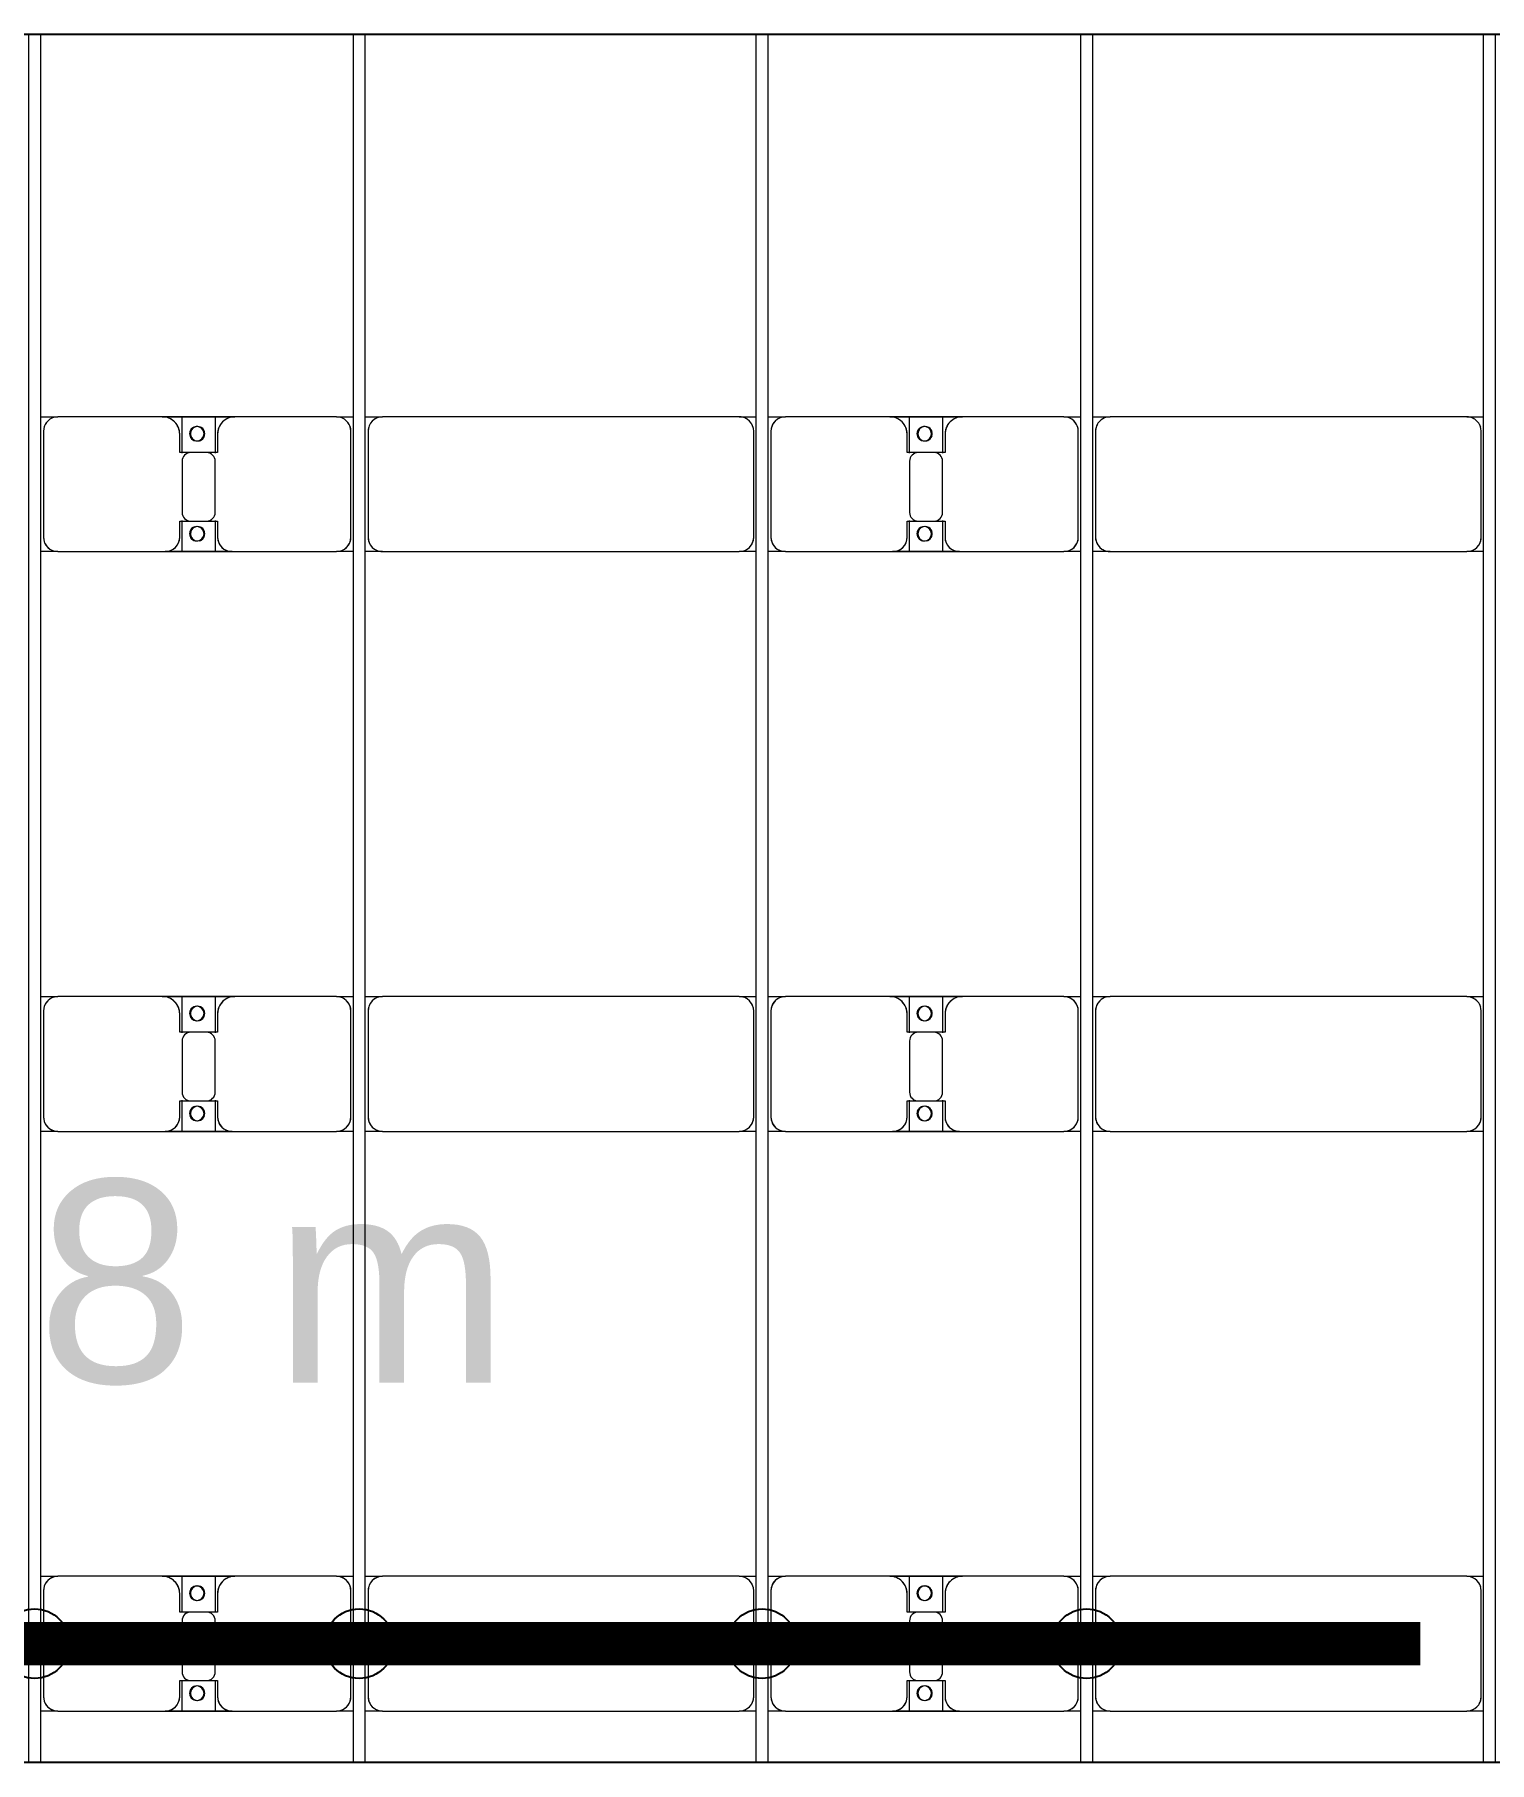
# Model space of a CAD drawing. Header units: millimetres. Extents: x -533732 to -130507, y -117886 to -23954.
# Drawn here: x -447539 to -442519, y -100546 to -94585 of the extents above; entities that cross this region are included whole.
import ezdxf

# ---------------------------------------------------------------- set-up
doc = ezdxf.new("R2010")
doc.units = ezdxf.units.MM
doc.layers.add('A-GENM', color=13, linetype='Continuous', lineweight=9)
doc.layers.add('S-BEAM', color=12, linetype='Continuous', lineweight=9)
doc.layers.add('GC-GHI CHU', color=2, linetype='Continuous')
doc.layers.add('GC-HOP 40x60 GIA CUONG', color=1, linetype='Continuous')
doc.styles.add('GC_VN', font='arial.ttf')

# ---------------------------------------------------------------- blocks, each defined once
blk = doc.blocks.new('Dai phao do pin - DẢI PHAO ĐỠ PIN-V91-BỐ TRÍ KHUNG KẾT CẤU BÈ PIN 06')
at = {"layer": 'A-GENM', "color": 7}
for p, q in [((3218.9, 241.6), (3279.7, 241.6)), ((3218.9, 241.6), (3279.7, 241.6)), ((3639.7, 241.6), (3279.7, 241.6)), ((3639.7, 241.6), (3822.2, 241.6)), ((3822.2, 241.6), (3639.7, 241.6)), ((3707.8, 241.6), (3890.3, 241.6)), ((3707.8, 116.2), (3707.8, 241.6)), ((3890.3, 241.6), (3707.8, 241.6)), ((3822.2, 241.6), (3822.2, 116.2)), ((4240.3, 241.6), (3890.3, 241.6)), ((4240.3, 241.6), (4298.9, 241.6)), ((4240.3, 241.6), (4298.9, 241.6)), ((4338.9, 241.6), (4399.7, 241.6)), ((4338.9, 241.6), (4399.7, 241.6)), ((5630.3, 241.6), (4399.7, 241.6)), ((5630.3, 241.6), (5688.9, 241.6)), ((5630.3, 241.6), (5688.9, 241.6)), ((5728.9, 241.6), (5789.7, 241.6)), ((5728.9, 241.6), (5789.7, 241.6)), ((6149.7, 241.6), (5789.7, 241.6)), ((6149.7, 241.6), (6332.2, 241.6)), ((6332.2, 241.6), (6149.7, 241.6)), ((6217.8, 241.6), (6400.3, 241.6)), ((6217.8, 116.2), (6217.8, 241.6)), ((6400.3, 241.6), (6217.8, 241.6)), ((6332.2, 241.6), (6332.2, 116.2)), ((6750.3, 241.6), (6400.3, 241.6)), ((6750.3, 241.6), (6808.9, 241.6)), ((6750.3, 241.6), (6808.9, 241.6)), ((6848.9, 241.6), (6909.7, 241.6)), ((6848.9, 241.6), (6909.7, 241.6)), ((8140.3, 241.6), (6909.7, 241.6)), ((8140.3, 241.6), (8198.9, 241.6)), ((8140.3, 241.6), (8198.9, 241.6)), ((3229.7, 191.6), (3229.7, -173.4)), ((3699.7, 118.2), (3699.7, 181.6)), ((3830.3, 181.6), (3830.3, 118.2)), ((4290.3, -173.4), (4290.3, 191.6)), ((4349.7, 191.6), (4349.7, -173.4)), ((5680.3, -173.4), (5680.3, 191.6)), ((5739.7, 191.6), (5739.7, -173.4)), ((6209.7, 118.2), (6209.7, 181.6)), ((6340.3, 181.6), (6340.3, 118.2)), ((6800.3, -173.4), (6800.3, 191.6)), ((6859.7, 191.6), (6859.7, -173.4)), ((8190.3, -173.4), (8190.3, 191.6)), ((3792.2, 118.2), (3699.7, 118.2)), ((3707.8, 88.2), (3707.8, -88.2)), ((3830.3, 118.2), (3737.8, 118.2)), ((3822.2, -88.2), (3822.2, 88.2)), ((6302.2, 118.2), (6209.7, 118.2)), ((6217.8, 88.2), (6217.8, -88.2)), ((6340.3, 118.2), (6247.8, 118.2)), ((6332.2, -88.2), (6332.2, 88.2)), ((3699.7, -173.4), (3699.7, -118.2)), ((3699.7, -118.2), (3792.2, -118.2)), ((3707.8, -223.4), (3707.8, -116.2)), ((3737.8, -118.2), (3830.3, -118.2)), ((3822.2, -116.2), (3822.2, -223.4)), ((3830.3, -118.2), (3830.3, -173.4)), ((6209.7, -173.4), (6209.7, -118.2)), ((6209.7, -118.2), (6302.2, -118.2)), ((6217.8, -223.4), (6217.8, -116.2)), ((6247.8, -118.2), (6340.3, -118.2)), ((6332.2, -116.2), (6332.2, -223.4)), ((6340.3, -118.2), (6340.3, -173.4)), ((3279.7, -223.4), (3218.9, -223.4)), ((3279.7, -223.4), (3218.9, -223.4)), ((3279.7, -223.4), (3649.7, -223.4)), ((3822.2, -223.4), (3649.7, -223.4)), ((3649.7, -223.4), (3822.2, -223.4)), ((3880.3, -223.4), (3707.8, -223.4)), ((3707.8, -223.4), (3880.3, -223.4)), ((3880.3, -223.4), (4240.3, -223.4)), ((4298.9, -223.4), (4240.3, -223.4)), ((4298.9, -223.4), (4240.3, -223.4)), ((4399.7, -223.4), (4338.9, -223.4)), ((4399.7, -223.4), (4338.9, -223.4)), ((4399.7, -223.4), (5630.3, -223.4)), ((5688.9, -223.4), (5630.3, -223.4)), ((5688.9, -223.4), (5630.3, -223.4)), ((5789.7, -223.4), (5728.9, -223.4)), ((5789.7, -223.4), (5728.9, -223.4)), ((5789.7, -223.4), (6159.7, -223.4)), ((6332.2, -223.4), (6159.7, -223.4)), ((6159.7, -223.4), (6332.2, -223.4)), ((6390.3, -223.4), (6217.8, -223.4)), ((6217.8, -223.4), (6390.3, -223.4)), ((6390.3, -223.4), (6750.3, -223.4)), ((6808.9, -223.4), (6750.3, -223.4)), ((6808.9, -223.4), (6750.3, -223.4)), ((6909.7, -223.4), (6848.9, -223.4)), ((6909.7, -223.4), (6848.9, -223.4)), ((6909.7, -223.4), (8140.3, -223.4)), ((8198.9, -223.4), (8140.3, -223.4)), ((8198.9, -223.4), (8140.3, -223.4))]:
    blk.add_line(p, q, dxfattribs=at)
for centre, radius, start, end in [((3279.7, 191.6), 50, 90, 180), ((3279.7, 191.6), 50, 105, 180), ((3639.7, 181.6), 60, 360, 90), ((3890.3, 181.6), 60, 90, 180), ((4240.3, 191.6), 50, 360, 90), ((4240.3, 191.6), 50, 360, 75), ((4399.7, 191.6), 50, 90, 180), ((4399.7, 191.6), 50, 105, 135), ((5630.3, 191.6), 50, 360, 90), ((5630.3, 191.6), 50, 60, 90), ((5789.7, 191.6), 50, 90, 180), ((5789.7, 191.6), 50, 105, 180), ((6149.7, 181.6), 60, 360, 90), ((6400.3, 181.6), 60, 90, 180), ((6750.3, 191.6), 50, 0, 90), ((6750.3, 191.6), 50, 0, 75), ((6909.7, 191.6), 50, 90, 180), ((6909.7, 191.6), 50, 105, 135), ((8140.3, 191.6), 50, 0, 90), ((8140.3, 191.6), 50, 60, 90), ((3639.7, 181.6), 60, 360, 60), ((3758.6, 183.2), 25, 0, 180), ((3758.6, 183.2), 25, 180, 0), ((3758.6, 183.2), 25, 360, 165), ((3761.4, 183.2), 25, 0, 180), ((3761.4, 183.2), 25, 90, 180), ((3761.4, 183.2), 25, 180, 0), ((3761.4, 183.2), 25, 180, 300), ((3758.6, 183.2), 25, 210, 360), ((3761.4, 183.2), 25, 15, 75), ((3890.3, 181.6), 60, 120, 180), ((4399.7, 191.6), 50, 165, 180), ((5630.3, 191.6), 50, 15, 30), ((6149.7, 181.6), 60, 360, 60), ((6268.6, 183.2), 25, 0, 180), ((6268.6, 183.2), 25, 180, 0), ((6268.6, 183.2), 25, 0, 165), ((6271.4, 183.2), 25, 0, 180), ((6271.4, 183.2), 25, 90, 180), ((6271.4, 183.2), 25, 180, 0), ((6271.4, 183.2), 25, 180, 300), ((6268.6, 183.2), 25, 210, 0), ((6271.4, 183.2), 25, 15, 75), ((6400.3, 181.6), 60, 120, 180), ((6909.7, 191.6), 50, 150, 180), ((8140.3, 191.6), 50, 15, 30), ((3761.4, 183.2), 25, 330, 345), ((6271.4, 183.2), 25, 330, 345), ((3737.8, 88.2), 30, 90, 180), ((3792.2, 88.2), 30, 360, 90), ((6247.8, 88.2), 30, 90, 180), ((6302.2, 88.2), 30, 0, 90), ((3737.8, -88.2), 30, 180, 270), ((3792.2, -88.2), 30, 270, 360), ((6247.8, -88.2), 30, 180, 270), ((6302.2, -88.2), 30, 270, 0), ((3279.7, -173.4), 50, 180, 270), ((3279.7, -173.4), 50, 180, 255), ((3649.7, -173.4), 50, 270, 360), ((3649.7, -173.4), 50, 285, 0), ((3758.6, -161.8), 25, 0, 180), ((3758.6, -161.8), 25, 180, 0), ((3758.6, -161.8), 25, 105, 165), ((3758.6, -161.8), 25, 195, 360), ((3761.4, -161.8), 25, 0, 180), ((3761.4, -161.8), 25, 105, 180), ((3761.4, -161.8), 25, 180, 360), ((3761.4, -161.8), 25, 180, 270), ((3758.6, -161.8), 25, 360, 75), ((3761.4, -161.8), 25, 15, 75), ((3761.4, -161.8), 25, 285, 345), ((3880.3, -173.4), 50, 180, 270), ((3880.3, -173.4), 50, 180, 255), ((4240.3, -173.4), 50, 270, 360), ((4240.3, -173.4), 50, 285, 360), ((4399.7, -173.4), 50, 180, 270), ((4399.7, -173.4), 50, 180, 210), ((5630.3, -173.4), 50, 270, 0), ((5630.3, -173.4), 50, 330, 360), ((5789.7, -173.4), 50, 180, 270), ((5789.7, -173.4), 50, 180, 255), ((6159.7, -173.4), 50, 270, 0), ((6159.7, -173.4), 50, 290.16121, 0), ((6268.6, -161.8), 25, 0, 180), ((6268.6, -161.8), 25, 180, 360), ((6268.6, -161.8), 25, 105, 165), ((6268.6, -161.8), 25, 195, 0), ((6271.4, -161.8), 25, 0, 180), ((6271.4, -161.8), 25, 105, 180), ((6271.4, -161.8), 25, 180, 0), ((6271.4, -161.8), 25, 180, 270), ((6268.6, -161.8), 25, 0, 75), ((6271.4, -161.8), 25, 15, 75), ((6271.4, -161.8), 25, 285, 345), ((6390.3, -173.4), 50, 180, 270), ((6390.3, -173.4), 50, 180, 255), ((6750.3, -173.4), 50, 270, 360), ((6750.3, -173.4), 50, 285, 360), ((6909.7, -173.4), 50, 180, 270), ((6909.7, -173.4), 50, 180, 210), ((8140.3, -173.4), 50, 270, 360), ((8140.3, -173.4), 50, 330, 360), ((4399.7, -173.4), 50, 240, 270), ((5630.3, -173.4), 50, 285, 300), ((6909.7, -173.4), 50, 240, 270), ((8140.3, -173.4), 50, 285, 300)]:
    blk.add_arc(centre, radius, start, end, dxfattribs=at)
blk = doc.blocks.new('Dai phao do pin - DẢI PHAO ĐỠ PIN-V93-BỐ TRÍ KHUNG KẾT CẤU BÈ PIN 06')
at = {"layer": 'A-GENM', "color": 7}
for p, q in [((3218.9, 241.6), (3279.7, 241.6)), ((3218.9, 241.6), (3279.7, 241.6)), ((3639.7, 241.6), (3279.7, 241.6)), ((3639.7, 241.6), (3822.2, 241.6)), ((3822.2, 241.6), (3639.7, 241.6)), ((3707.8, 241.6), (3890.3, 241.6)), ((3707.8, 116.2), (3707.8, 241.6)), ((3890.3, 241.6), (3707.8, 241.6)), ((3822.2, 241.6), (3822.2, 116.2)), ((4240.3, 241.6), (3890.3, 241.6)), ((4240.3, 241.6), (4298.9, 241.6)), ((4240.3, 241.6), (4298.9, 241.6)), ((4338.9, 241.6), (4399.7, 241.6)), ((4338.9, 241.6), (4399.7, 241.6)), ((5630.3, 241.6), (4399.7, 241.6)), ((5630.3, 241.6), (5688.9, 241.6)), ((5630.3, 241.6), (5688.9, 241.6)), ((5728.9, 241.6), (5789.7, 241.6)), ((5728.9, 241.6), (5789.7, 241.6)), ((6149.7, 241.6), (5789.7, 241.6)), ((6149.7, 241.6), (6332.2, 241.6)), ((6332.2, 241.6), (6149.7, 241.6)), ((6217.8, 241.6), (6400.3, 241.6)), ((6217.8, 116.2), (6217.8, 241.6)), ((6400.3, 241.6), (6217.8, 241.6)), ((6332.2, 241.6), (6332.2, 116.2)), ((6750.3, 241.6), (6400.3, 241.6)), ((6750.3, 241.6), (6808.9, 241.6)), ((6750.3, 241.6), (6808.9, 241.6)), ((6848.9, 241.6), (6909.7, 241.6)), ((6848.9, 241.6), (6909.7, 241.6)), ((8140.3, 241.6), (6909.7, 241.6)), ((8140.3, 241.6), (8198.9, 241.6)), ((8140.3, 241.6), (8198.9, 241.6)), ((3229.7, 191.6), (3229.7, -173.4)), ((3699.7, 118.2), (3699.7, 181.6)), ((3830.3, 181.6), (3830.3, 118.2)), ((4290.3, -173.4), (4290.3, 191.6)), ((4349.7, 191.6), (4349.7, -173.4)), ((5680.3, -173.4), (5680.3, 191.6)), ((5739.7, 191.6), (5739.7, -173.4)), ((6209.7, 118.2), (6209.7, 181.6)), ((6340.3, 181.6), (6340.3, 118.2)), ((6800.3, -173.4), (6800.3, 191.6)), ((6859.7, 191.6), (6859.7, -173.4)), ((8190.3, -173.4), (8190.3, 191.6)), ((3792.2, 118.2), (3699.7, 118.2)), ((3707.8, 88.2), (3707.8, -88.2)), ((3830.3, 118.2), (3737.8, 118.2)), ((3822.2, -88.2), (3822.2, 88.2)), ((6302.2, 118.2), (6209.7, 118.2)), ((6217.8, 88.2), (6217.8, -88.2)), ((6340.3, 118.2), (6247.8, 118.2)), ((6332.2, -88.2), (6332.2, 88.2)), ((3699.7, -173.4), (3699.7, -118.2)), ((3699.7, -118.2), (3792.2, -118.2)), ((3707.8, -223.4), (3707.8, -116.2)), ((3737.8, -118.2), (3830.3, -118.2)), ((3822.2, -116.2), (3822.2, -223.4)), ((3830.3, -118.2), (3830.3, -173.4)), ((6209.7, -173.4), (6209.7, -118.2)), ((6209.7, -118.2), (6302.2, -118.2)), ((6217.8, -223.4), (6217.8, -116.2)), ((6247.8, -118.2), (6340.3, -118.2)), ((6332.2, -116.2), (6332.2, -223.4)), ((6340.3, -118.2), (6340.3, -173.4)), ((3279.7, -223.4), (3218.9, -223.4)), ((3279.7, -223.4), (3218.9, -223.4)), ((3279.7, -223.4), (3649.7, -223.4)), ((3822.2, -223.4), (3649.7, -223.4)), ((3649.7, -223.4), (3822.2, -223.4)), ((3880.3, -223.4), (3707.8, -223.4)), ((3707.8, -223.4), (3880.3, -223.4)), ((3880.3, -223.4), (4240.3, -223.4)), ((4298.9, -223.4), (4240.3, -223.4)), ((4298.9, -223.4), (4240.3, -223.4)), ((4399.7, -223.4), (4338.9, -223.4)), ((4399.7, -223.4), (4338.9, -223.4)), ((4399.7, -223.4), (5630.3, -223.4)), ((5688.9, -223.4), (5630.3, -223.4)), ((5688.9, -223.4), (5630.3, -223.4)), ((5789.7, -223.4), (5728.9, -223.4)), ((5789.7, -223.4), (5728.9, -223.4)), ((5789.7, -223.4), (6159.7, -223.4)), ((6332.2, -223.4), (6159.7, -223.4)), ((6159.7, -223.4), (6332.2, -223.4)), ((6390.3, -223.4), (6217.8, -223.4)), ((6217.8, -223.4), (6390.3, -223.4)), ((6390.3, -223.4), (6750.3, -223.4)), ((6808.9, -223.4), (6750.3, -223.4)), ((6808.9, -223.4), (6750.3, -223.4)), ((6909.7, -223.4), (6848.9, -223.4)), ((6909.7, -223.4), (6848.9, -223.4)), ((6909.7, -223.4), (8140.3, -223.4)), ((8198.9, -223.4), (8140.3, -223.4)), ((8198.9, -223.4), (8140.3, -223.4))]:
    blk.add_line(p, q, dxfattribs=at)
for centre, radius, start, end in [((3279.7, 191.6), 50, 90, 180), ((3279.7, 191.6), 50, 105, 180), ((3639.7, 181.6), 60, 360, 90), ((3890.3, 181.6), 60, 90, 180), ((4240.3, 191.6), 50, 360, 90), ((4240.3, 191.6), 50, 360, 75), ((4399.7, 191.6), 50, 90, 180), ((4399.7, 191.6), 50, 105, 135), ((5630.3, 191.6), 50, 360, 90), ((5630.3, 191.6), 50, 60, 90), ((5789.7, 191.6), 50, 90, 180), ((5789.7, 191.6), 50, 105, 180), ((6149.7, 181.6), 60, 360, 90), ((6400.3, 181.6), 60, 90, 180), ((6750.3, 191.6), 50, 0, 90), ((6750.3, 191.6), 50, 0, 75), ((6909.7, 191.6), 50, 90, 180), ((6909.7, 191.6), 50, 105, 135), ((8140.3, 191.6), 50, 0, 90), ((8140.3, 191.6), 50, 60, 90), ((3639.7, 181.6), 60, 360, 60), ((3758.6, 183.2), 25, 0, 180), ((3758.6, 183.2), 25, 180, 0), ((3758.6, 183.2), 25, 360, 165), ((3761.4, 183.2), 25, 0, 180), ((3761.4, 183.2), 25, 90, 180), ((3761.4, 183.2), 25, 180, 0), ((3761.4, 183.2), 25, 180, 300), ((3758.6, 183.2), 25, 210, 360), ((3761.4, 183.2), 25, 15, 75), ((3890.3, 181.6), 60, 120, 180), ((4399.7, 191.6), 50, 165, 180), ((5630.3, 191.6), 50, 15, 30), ((6149.7, 181.6), 60, 360, 60), ((6268.6, 183.2), 25, 0, 180), ((6268.6, 183.2), 25, 180, 0), ((6268.6, 183.2), 25, 0, 165), ((6271.4, 183.2), 25, 0, 180), ((6271.4, 183.2), 25, 90, 180), ((6271.4, 183.2), 25, 180, 0), ((6271.4, 183.2), 25, 180, 300), ((6268.6, 183.2), 25, 210, 0), ((6271.4, 183.2), 25, 15, 75), ((6400.3, 181.6), 60, 120, 180), ((6909.7, 191.6), 50, 150, 180), ((8140.3, 191.6), 50, 15, 30), ((3761.4, 183.2), 25, 330, 345), ((6271.4, 183.2), 25, 330, 345), ((3737.8, 88.2), 30, 90, 180), ((3792.2, 88.2), 30, 360, 90), ((6247.8, 88.2), 30, 90, 180), ((6302.2, 88.2), 30, 0, 90), ((3737.8, -88.2), 30, 180, 270), ((3792.2, -88.2), 30, 270, 360), ((6247.8, -88.2), 30, 180, 270), ((6302.2, -88.2), 30, 270, 0), ((3279.7, -173.4), 50, 180, 270), ((3279.7, -173.4), 50, 180, 255), ((3649.7, -173.4), 50, 270, 360), ((3649.7, -173.4), 50, 285, 0), ((3758.6, -161.8), 25, 0, 180), ((3758.6, -161.8), 25, 180, 0), ((3758.6, -161.8), 25, 105, 165), ((3758.6, -161.8), 25, 195, 360), ((3761.4, -161.8), 25, 0, 180), ((3761.4, -161.8), 25, 105, 180), ((3761.4, -161.8), 25, 180, 360), ((3761.4, -161.8), 25, 180, 270), ((3758.6, -161.8), 25, 360, 75), ((3761.4, -161.8), 25, 15, 75), ((3761.4, -161.8), 25, 285, 345), ((3880.3, -173.4), 50, 180, 270), ((3880.3, -173.4), 50, 180, 255), ((4240.3, -173.4), 50, 270, 360), ((4240.3, -173.4), 50, 285, 360), ((4399.7, -173.4), 50, 180, 270), ((4399.7, -173.4), 50, 180, 210), ((5630.3, -173.4), 50, 270, 0), ((5630.3, -173.4), 50, 330, 360), ((5789.7, -173.4), 50, 180, 270), ((5789.7, -173.4), 50, 180, 255), ((6159.7, -173.4), 50, 270, 0), ((6159.7, -173.4), 50, 290.17169, 0), ((6268.6, -161.8), 25, 0, 180), ((6268.6, -161.8), 25, 180, 360), ((6268.6, -161.8), 25, 105, 165), ((6268.6, -161.8), 25, 195, 0), ((6271.4, -161.8), 25, 0, 180), ((6271.4, -161.8), 25, 105, 180), ((6271.4, -161.8), 25, 180, 0), ((6271.4, -161.8), 25, 180, 270), ((6268.6, -161.8), 25, 0, 75), ((6271.4, -161.8), 25, 15, 75), ((6271.4, -161.8), 25, 285, 345), ((6390.3, -173.4), 50, 180, 270), ((6390.3, -173.4), 50, 180, 255), ((6750.3, -173.4), 50, 270, 360), ((6750.3, -173.4), 50, 285, 360), ((6909.7, -173.4), 50, 180, 270), ((6909.7, -173.4), 50, 180, 210), ((8140.3, -173.4), 50, 270, 360), ((8140.3, -173.4), 50, 330, 360), ((4399.7, -173.4), 50, 240, 270), ((5630.3, -173.4), 50, 285, 300), ((6909.7, -173.4), 50, 240, 270), ((8140.3, -173.4), 50, 285, 300)]:
    blk.add_arc(centre, radius, start, end, dxfattribs=at)
blk = doc.blocks.new('Dai phao do pin - DẢI PHAO ĐỠ PIN-V95-BỐ TRÍ KHUNG KẾT CẤU BÈ PIN 06')
at = {"layer": 'A-GENM', "color": 7}
for p, q in [((3218.9, 241.6), (3279.7, 241.6)), ((3218.9, 241.6), (3279.7, 241.6)), ((3639.7, 241.6), (3279.7, 241.6)), ((3639.7, 241.6), (3822.2, 241.6)), ((3822.2, 241.6), (3639.7, 241.6)), ((3707.8, 241.6), (3890.3, 241.6)), ((3707.8, 116.2), (3707.8, 241.6)), ((3890.3, 241.6), (3707.8, 241.6)), ((3822.2, 241.6), (3822.2, 116.2)), ((4240.3, 241.6), (3890.3, 241.6)), ((4240.3, 241.6), (4298.9, 241.6)), ((4240.3, 241.6), (4298.9, 241.6)), ((4338.9, 241.6), (4399.7, 241.6)), ((4338.9, 241.6), (4399.7, 241.6)), ((5630.3, 241.6), (4399.7, 241.6)), ((5630.3, 241.6), (5688.9, 241.6)), ((5630.3, 241.6), (5688.9, 241.6)), ((5728.9, 241.6), (5789.7, 241.6)), ((5728.9, 241.6), (5789.7, 241.6)), ((6149.7, 241.6), (5789.7, 241.6)), ((6149.7, 241.6), (6332.2, 241.6)), ((6332.2, 241.6), (6149.7, 241.6)), ((6217.8, 241.6), (6400.3, 241.6)), ((6217.8, 116.2), (6217.8, 241.6)), ((6400.3, 241.6), (6217.8, 241.6)), ((6332.2, 241.6), (6332.2, 116.2)), ((6750.3, 241.6), (6400.3, 241.6)), ((6750.3, 241.6), (6808.9, 241.6)), ((6750.3, 241.6), (6808.9, 241.6)), ((6848.9, 241.6), (6909.7, 241.6)), ((6848.9, 241.6), (6909.7, 241.6)), ((8140.3, 241.6), (6909.7, 241.6)), ((8140.3, 241.6), (8198.9, 241.6)), ((8140.3, 241.6), (8198.9, 241.6)), ((3229.7, 191.6), (3229.7, -173.4)), ((3699.7, 118.2), (3699.7, 181.6)), ((3830.3, 181.6), (3830.3, 118.2)), ((4290.3, -173.4), (4290.3, 191.6)), ((4349.7, 191.6), (4349.7, -173.4)), ((5680.3, -173.4), (5680.3, 191.6)), ((5739.7, 191.6), (5739.7, -173.4)), ((6209.7, 118.2), (6209.7, 181.6)), ((6340.3, 181.6), (6340.3, 118.2)), ((6800.3, -173.4), (6800.3, 191.6)), ((6859.7, 191.6), (6859.7, -173.4)), ((8190.3, -173.4), (8190.3, 191.6)), ((3792.2, 118.2), (3699.7, 118.2)), ((3707.8, 88.2), (3707.8, -88.2)), ((3830.3, 118.2), (3737.8, 118.2)), ((3822.2, -88.2), (3822.2, 88.2)), ((6302.2, 118.2), (6209.7, 118.2)), ((6217.8, 88.2), (6217.8, -88.2)), ((6340.3, 118.2), (6247.8, 118.2)), ((6332.2, -88.2), (6332.2, 88.2)), ((3699.7, -173.4), (3699.7, -118.2)), ((3699.7, -118.2), (3792.2, -118.2)), ((3707.8, -223.4), (3707.8, -116.2)), ((3737.8, -118.2), (3830.3, -118.2)), ((3822.2, -116.2), (3822.2, -223.4)), ((3830.3, -118.2), (3830.3, -173.4)), ((6209.7, -173.4), (6209.7, -118.2)), ((6209.7, -118.2), (6302.2, -118.2)), ((6217.8, -223.4), (6217.8, -116.2)), ((6247.8, -118.2), (6340.3, -118.2)), ((6332.2, -116.2), (6332.2, -223.4)), ((6340.3, -118.2), (6340.3, -173.4)), ((3279.7, -223.4), (3218.9, -223.4)), ((3279.7, -223.4), (3218.9, -223.4)), ((3279.7, -223.4), (3649.7, -223.4)), ((3822.2, -223.4), (3649.7, -223.4)), ((3649.7, -223.4), (3822.2, -223.4)), ((3880.3, -223.4), (3707.8, -223.4)), ((3707.8, -223.4), (3880.3, -223.4)), ((3880.3, -223.4), (4240.3, -223.4)), ((4298.9, -223.4), (4240.3, -223.4)), ((4298.9, -223.4), (4240.3, -223.4)), ((4399.7, -223.4), (4338.9, -223.4)), ((4399.7, -223.4), (4338.9, -223.4)), ((4399.7, -223.4), (5630.3, -223.4)), ((5688.9, -223.4), (5630.3, -223.4)), ((5688.9, -223.4), (5630.3, -223.4)), ((5789.7, -223.4), (5728.9, -223.4)), ((5789.7, -223.4), (5728.9, -223.4)), ((5789.7, -223.4), (6159.7, -223.4)), ((6332.2, -223.4), (6159.7, -223.4)), ((6159.7, -223.4), (6332.2, -223.4)), ((6390.3, -223.4), (6217.8, -223.4)), ((6217.8, -223.4), (6390.3, -223.4)), ((6390.3, -223.4), (6750.3, -223.4)), ((6808.9, -223.4), (6750.3, -223.4)), ((6808.9, -223.4), (6750.3, -223.4)), ((6909.7, -223.4), (6848.9, -223.4)), ((6909.7, -223.4), (6848.9, -223.4)), ((6909.7, -223.4), (8140.3, -223.4)), ((8198.9, -223.4), (8140.3, -223.4)), ((8198.9, -223.4), (8140.3, -223.4))]:
    blk.add_line(p, q, dxfattribs=at)
for centre, radius, start, end in [((3279.7, 191.6), 50, 90, 180), ((3279.7, 191.6), 50, 105, 180), ((3639.7, 181.6), 60, 360, 90), ((3890.3, 181.6), 60, 90, 180), ((4240.3, 191.6), 50, 360, 90), ((4240.3, 191.6), 50, 360, 75), ((4399.7, 191.6), 50, 90, 180), ((4399.7, 191.6), 50, 105, 135), ((5630.3, 191.6), 50, 360, 90), ((5630.3, 191.6), 50, 60, 90), ((5789.7, 191.6), 50, 90, 180), ((5789.7, 191.6), 50, 105, 180), ((6149.7, 181.6), 60, 360, 90), ((6400.3, 181.6), 60, 90, 180), ((6750.3, 191.6), 50, 0, 90), ((6750.3, 191.6), 50, 0, 75), ((6909.7, 191.6), 50, 90, 180), ((6909.7, 191.6), 50, 105, 135), ((8140.3, 191.6), 50, 0, 90), ((8140.3, 191.6), 50, 60, 90), ((3639.7, 181.6), 60, 360, 60), ((3758.6, 183.2), 25, 0, 180), ((3758.6, 183.2), 25, 180, 0), ((3758.6, 183.2), 25, 360, 165), ((3761.4, 183.2), 25, 0, 180), ((3761.4, 183.2), 25, 90, 180), ((3761.4, 183.2), 25, 180, 0), ((3761.4, 183.2), 25, 180, 300), ((3758.6, 183.2), 25, 210, 360), ((3761.4, 183.2), 25, 15, 75), ((3890.3, 181.6), 60, 120, 180), ((4399.7, 191.6), 50, 165, 180), ((5630.3, 191.6), 50, 15, 30), ((6149.7, 181.6), 60, 360, 60), ((6268.6, 183.2), 25, 0, 180), ((6268.6, 183.2), 25, 180, 0), ((6268.6, 183.2), 25, 0, 165), ((6271.4, 183.2), 25, 0, 180), ((6271.4, 183.2), 25, 90, 180), ((6271.4, 183.2), 25, 180, 0), ((6271.4, 183.2), 25, 180, 300), ((6268.6, 183.2), 25, 210, 0), ((6271.4, 183.2), 25, 15, 75), ((6400.3, 181.6), 60, 120, 180), ((6909.7, 191.6), 50, 150, 180), ((8140.3, 191.6), 50, 15, 30), ((3761.4, 183.2), 25, 330, 345), ((6271.4, 183.2), 25, 330, 345), ((3737.8, 88.2), 30, 90, 180), ((3792.2, 88.2), 30, 360, 90), ((6247.8, 88.2), 30, 90, 180), ((6302.2, 88.2), 30, 0, 90), ((3737.8, -88.2), 30, 180, 270), ((3792.2, -88.2), 30, 270, 360), ((6247.8, -88.2), 30, 180, 270), ((6302.2, -88.2), 30, 270, 0), ((3279.7, -173.4), 50, 180, 270), ((3279.7, -173.4), 50, 180, 254.50879), ((3649.7, -173.4), 50, 270, 360), ((3649.7, -173.4), 50, 285.49623, 0), ((3758.6, -161.8), 25, 0, 180), ((3758.6, -161.8), 25, 180, 0), ((3758.6, -161.8), 25, 105, 165), ((3758.6, -161.8), 25, 195, 360), ((3761.4, -161.8), 25, 0, 180), ((3761.4, -161.8), 25, 105, 180), ((3761.4, -161.8), 25, 180, 360), ((3761.4, -161.8), 25, 180, 270), ((3758.6, -161.8), 25, 360, 75), ((3761.4, -161.8), 25, 15, 75), ((3761.4, -161.8), 25, 285, 345), ((3880.3, -173.4), 50, 180, 270), ((3880.3, -173.4), 50, 180, 254.50119), ((4240.3, -173.4), 50, 270, 360), ((4240.3, -173.4), 50, 285.5037, 360), ((4399.7, -173.4), 50, 180, 270), ((4399.7, -173.4), 50, 180, 210), ((5630.3, -173.4), 50, 270, 0), ((5630.3, -173.4), 50, 330, 360), ((5789.7, -173.4), 50, 180, 270), ((5789.7, -173.4), 50, 180, 254.47704), ((6159.7, -173.4), 50, 270, 0), ((6159.7, -173.4), 50, 290.18217, 0), ((6268.6, -161.8), 25, 0, 180), ((6268.6, -161.8), 25, 180, 360), ((6268.6, -161.8), 25, 105, 165), ((6268.6, -161.8), 25, 195, 0), ((6271.4, -161.8), 25, 0, 180), ((6271.4, -161.8), 25, 105, 180), ((6271.4, -161.8), 25, 180, 0), ((6271.4, -161.8), 25, 180, 270), ((6268.6, -161.8), 25, 0, 75), ((6271.4, -161.8), 25, 15, 75), ((6271.4, -161.8), 25, 285, 345), ((6390.3, -173.4), 50, 180, 270), ((6390.3, -173.4), 50, 180, 254.46944), ((6750.3, -173.4), 50, 270, 360), ((6750.3, -173.4), 50, 285.53546, 360), ((6909.7, -173.4), 50, 180, 270), ((6909.7, -173.4), 50, 180, 210), ((8140.3, -173.4), 50, 270, 360), ((8140.3, -173.4), 50, 330, 360), ((4399.7, -173.4), 50, 240, 270), ((5630.3, -173.4), 50, 285.52129, 300), ((6909.7, -173.4), 50, 240, 270), ((8140.3, -173.4), 50, 285.55304, 300)]:
    blk.add_arc(centre, radius, start, end, dxfattribs=at)
blk = doc.blocks.new('Dầm C52 - Dầm C52-V31-BỐ TRÍ KHUNG KẾT CẤU BÈ PIN 06')
at = {"layer": 'S-BEAM', "color": 1}
for p, q in [((-29413.3, 20), (-23453.3, 20)), ((-23453.3, -20), (-29413.3, -20))]:
    blk.add_line(p, q, dxfattribs=at)
blk = doc.blocks.new('Dầm C52 - Hộp 40x60-V106-BỐ TRÍ KHUNG KẾT CẤU BÈ PIN 06')
at = {"layer": 'S-BEAM', "color": 3, "lineweight": 25}
blk.add_line((-636.8, -20), (-145891.1, -20), dxfattribs=at)
blk = doc.blocks.new('Dầm C52 - Hộp 40x60-19452-BỐ TRÍ KHUNG KẾT CẤU BÈ PIN 06')
at = {"layer": 'S-BEAM', "color": 3, "lineweight": 25}
blk.add_line((-110033.2, 20), (110033.2, 20), dxfattribs=at)
blk = doc.blocks.new('HOBANMONG_BEPIN 6_rvt-1-BỐ TRÍ KHUNG KẾT CẤU BÈ PIN 06')
at = {"layer": 'A-GENM', "color": 3, "lineweight": 25, "rotation": 359.9997586099392}
for name, p in [('Dai phao do pin - DẢI PHAO ĐỠ PIN-V91-BỐ TRÍ KHUNG KẾT CẤU BÈ PIN 06', (-450737.8, -96145.2)), ('Dai phao do pin - DẢI PHAO ĐỠ PIN-V93-BỐ TRÍ KHUNG KẾT CẤU BÈ PIN 06', (-450737.8, -98145.2)), ('Dai phao do pin - DẢI PHAO ĐỠ PIN-V95-BỐ TRÍ KHUNG KẾT CẤU BÈ PIN 06', (-450737.8, -100145.2))]:
    blk.add_blockref(name, p, dxfattribs=at)
at = {"layer": 'S-BEAM', "color": 3, "lineweight": 25}
for name, p, rotation in [('Dầm C52 - Dầm C52-V31-BỐ TRÍ KHUNG KẾT CẤU BÈ PIN 06', (-447538.8, -71131.9), 89.99975860989275), ('Dầm C52 - Dầm C52-V31-BỐ TRÍ KHUNG KẾT CẤU BÈ PIN 06', (-446418.8, -71131.9), 89.99975860989275), ('Dầm C52 - Dầm C52-V31-BỐ TRÍ KHUNG KẾT CẤU BÈ PIN 06', (-445028.8, -71131.9), 89.99975860989275), ('Dầm C52 - Dầm C52-V31-BỐ TRÍ KHUNG KẾT CẤU BÈ PIN 06', (-443908.8, -71131.9), 89.99975860989275), ('Dầm C52 - Dầm C52-V31-BỐ TRÍ KHUNG KẾT CẤU BÈ PIN 06', (-442518.8, -71131.9), 89.99975860989275), ('Dầm C52 - Hộp 40x60-V106-BỐ TRÍ KHUNG KẾT CẤU BÈ PIN 06', (-380340, -94565.5), 359.9997586099392), ('Dầm C52 - Hộp 40x60-19452-BỐ TRÍ KHUNG KẾT CẤU BÈ PIN 06', (-416197.9, -100565.4), 359.9997586099392)]:
    blk.add_blockref(name, p, dxfattribs=dict(at, rotation=rotation))

msp = doc.modelspace()

# ---------------------------------------------------------------- linework, layer by layer
at = {"layer": 'GC-HOP 40x60 GIA CUONG', "const_width": 150}
msp.add_lwpolyline([(-457557, -100136), (-442757.9, -100136)], dxfattribs=at)
at = {"layer": 'GC-HOP 40x60 GIA CUONG'}
for centre in [(-447538.8, -100136), (-446418.8, -100136), (-445028.8, -100136), (-443908.8, -100136)]:
    msp.add_circle(centre, 120, dxfattribs=at)

# ---------------------------------------------------------------- block references
at = {"lineweight": 5}
msp.add_blockref('HOBANMONG_BEPIN 6_rvt-1-BỐ TRÍ KHUNG KẾT CẤU BÈ PIN 06', (0, 0), dxfattribs=at)

# ---------------------------------------------------------------- texts
at = {"layer": 'GC-GHI CHU', "style": 'GC_VN'}
msp.add_text('B6-25: 5×14,8 m', height=700, dxfattribs=at).set_placement((-453157.5, -99236))

doc.saveas('drawing.dxf')
